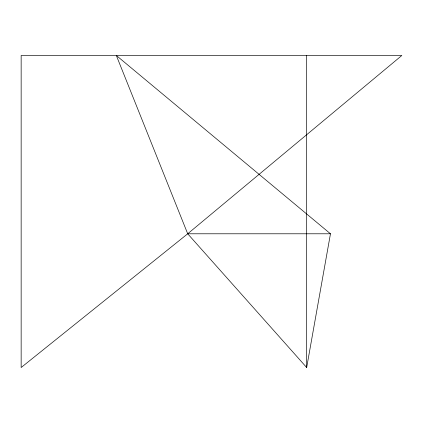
<?xml version="1.0" encoding="UTF-8"?>
<svg xmlns="http://www.w3.org/2000/svg" width="423" height="423" viewBox="0 0 423 423"><rect width="100%" height="100%" fill="white"/><g stroke="black" fill="none" stroke-linecap="round" stroke-linejoin="round"><path stroke-width="0.63" d="M306.675 367.524L330.469 233.787L116.325 55.476L187.706 233.787L306.675 367.524L306.675 55.476M187.706 233.787L401.85 55.476L21.15 55.476L21.15 367.524L187.706 233.787L330.469 233.787"/></g></svg>
